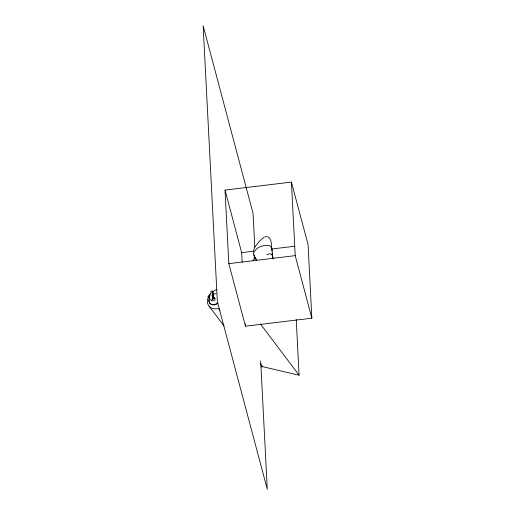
<?xml version="1.0" encoding="UTF-8"?>
<svg xmlns="http://www.w3.org/2000/svg" width="515" height="515" viewBox="0 0 515 515"><rect width="100%" height="100%" fill="white"/><g stroke="black" fill="none" stroke-linecap="round" stroke-linejoin="round"><path stroke-width="0.77" d="M211.008 295.713L211.015 295.217M212.714 295.848C212.714 295.307 212.644 299.408 213.068 297.857M209.727 296.672L209.805 296.048M209.798 298.404L208.833 297.644L208.652 296.215M253.386 251.037L254.738 247.129M213.397 298.114L213.706 297.091A3.792 2.176 -7.2 0 1 213.229 296.164M253.869 258.131L254.603 257.004M254.751 258.408L253.045 260.448M255.163 246.634L259.193 241.496L263.725 237.344M256.328 259.721L254.938 257.725L253.425 253.264C257.069 246.389 262.174 245.275 269.287 245.455C273.594 247.052 271.656 255.395 272.924 258.556M212.856 298.938L212.463 299.26M210.738 291.651L211.15 291.284M213.48 298.797L213.905 298.513L213.545 295.661A3.74 2.079 4.4 0 1 213.043 294.709M213.03 299.099L211.446 300.097M213.545 295.661L212.875 295.893L213.075 298.069M212.611 295.861L212.386 296.634L212.392 295.848L213.017 295.649M266.673 254.828C270.781 252.762 272.48 253.792 273.182 258.839M212.013 293.923L212.772 293.788L213.113 294.599M225.029 190.087L291.426 182.085L308.067 244.631L311.858 318.193L245.462 326.201L228.821 263.648L225.029 190.087L241.67 252.64L242.166 262.232M241.67 252.64L253.528 251.204M271.708 249.015L294.632 246.254M228.821 263.648L295.217 255.646L311.858 318.193M212.959 297.837C211.961 298.829 213.899 296.486 212.772 295.855M264.427 237.022C272.441 234.499 271.276 246.505 271.946 250.959M211.626 290.891C214.543 290.595 212.129 296.453 213.416 297.625A3.74 2.157 -19 0 0 213.905 298.507M208.839 296.614L207.815 296.44A1.783 1.024 -7.2 0 1 208.015 296.241L208.878 295.604A6.399 3.676 -7.2 0 0 209.18 295.365C209.953 294.516 211.62 290.048 212.94 293.209M212.444 292.43L212.624 293.872M261.15 366.95A11.639 8.929 -37 0 0 262.553 366.648L299.099 375.21L296.228 319.467M209.727 298.584L209.425 298.488A4.97 2.858 -7.2 0 0 209.084 297.413M209.393 297.271L209.212 296.904M212.431 292.507L212.508 293.853M210.481 299.872L209.766 299.331M213.455 296.724L214.935 298.616L214.884 299.672L214.053 300.573L212.013 300.889L211.124 300.335M255.524 258.723L253.953 255.537L256.747 260.262M260.481 324.025L299.099 375.21M220.079 310.352L218.63 308.434A11.639 8.929 -37 0 1 208.601 296.64M260.139 363.448L262.553 366.648M209.09 306.2L224.057 326.034M254.938 257.725L256.715 260.165M214.684 298.14L215.038 298.861M253.425 253.264L253.766 253.966M212.489 292.539L212.541 293.981M272.171 253.277L272.319 254.822M291.426 182.085L295.217 255.646M254.803 247.071L253.071 213.39L203.142 25.75L217.356 301.61L267.285 489.25L260.674 360.944M245.34 323.8L245.462 326.201M217.967 303.271A6.373 4.886 -37 0 1 211.44 304.532A6.373 4.886 -37 0 1 209.212 299.511M217.736 302.968A6.373 4.886 -37 0 1 210.622 303.914A6.373 4.886 -37 0 1 209.541 297.792M213.049 294.438A6.373 4.886 -37 0 1 216.088 293.672M209.328 295.385A11.639 8.929 -37 0 1 210.204 294.194M212.347 292.069A11.639 8.929 -37 0 1 216.944 289.527"/></g></svg>
